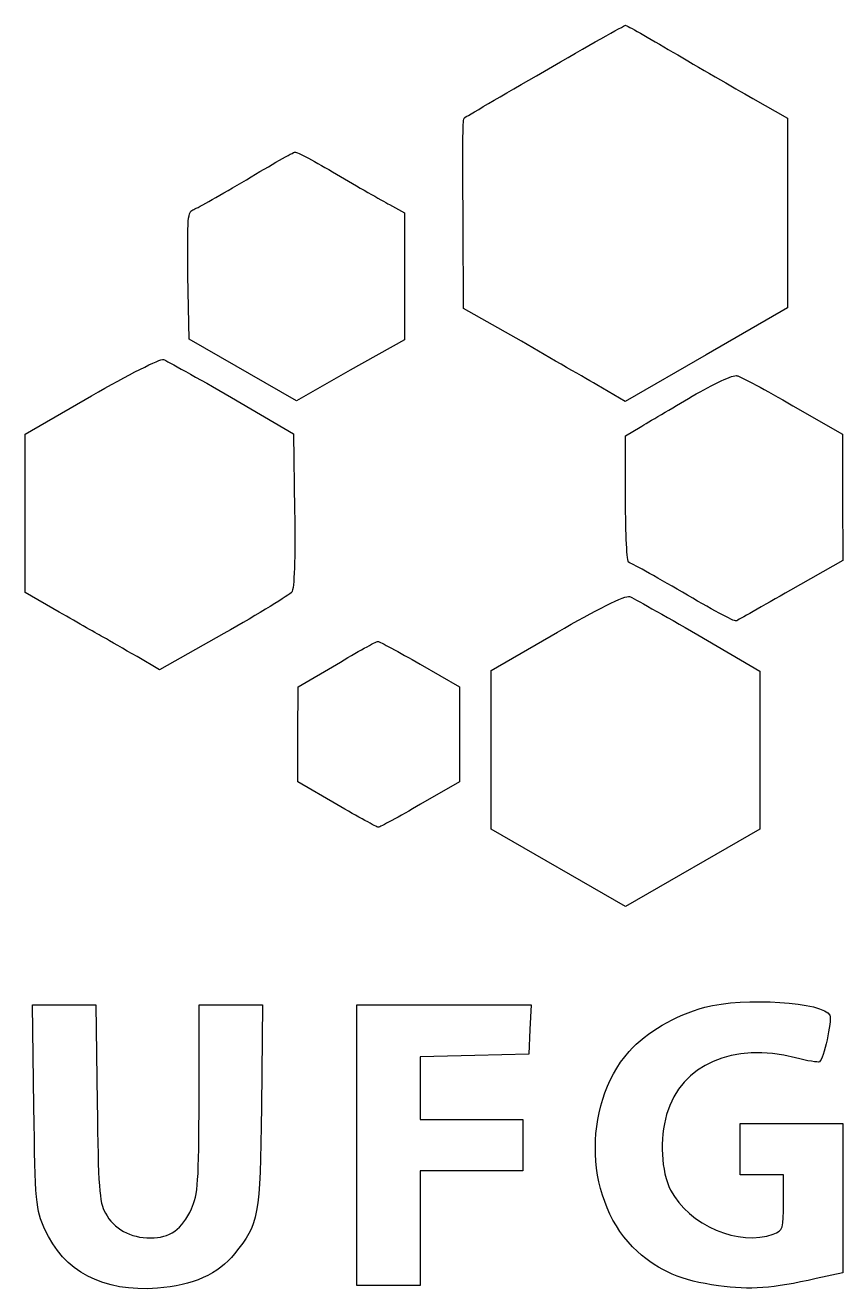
# Model space of a CAD drawing. Header units: millimetres. Extents: x 26.5 to 64.9, y -25.7 to 33.6.
import ezdxf

# ---------------------------------------------------------------- set-up
doc = ezdxf.new("R2010")
doc.units = ezdxf.units.MM
doc.header["$MEASUREMENT"] = 0

msp = doc.modelspace()

# ---------------------------------------------------------------- linework, layer by layer
for p, q in [((60.635, 30.138), (62.265, 29.212)), ((62.265, 29.212), (62.265, 20.322)), ((43.596, 25.156), (44.299, 24.767)), ((44.299, 24.767), (44.299, 18.822)), ((47.078, 20.285), (47.059, 24.285)), ((34.206, 18.84), (34.15, 21.84)), ((49.541, 18.896), (47.078, 20.285)), ((62.265, 20.322), (58.449, 18.118)), ((39.243, 15.951), (34.206, 18.84)), ((44.299, 18.822), (41.762, 17.395)), ((58.449, 18.118), (54.653, 15.932)), ((41.762, 17.395), (39.243, 15.951)), ((54.653, 15.932), (53.319, 16.71)), ((26.519, 14.395), (29.631, 16.192)), ((36.187, 16.118), (39.095, 14.414)), ((62.524, 15.729), (64.839, 14.395)), ((26.519, 6.968), (26.519, 14.395)), ((39.095, 14.414), (39.151, 10.821)), ((54.671, 14.321), (55.356, 14.728)), ((54.671, 11.339), (54.671, 14.321)), ((64.839, 14.395), (64.839, 11.432)), ((64.839, 11.432), (64.858, 8.468)), ((64.858, 8.468), (62.413, 7.079)), ((28.112, 6.042), (26.519, 6.968)), ((35.835, 5.042), (32.817, 3.338)), ((48.374, 3.32), (51.486, 5.116)), ((58.06, 4.987), (60.968, 3.283)), ((32.817, 3.338), (31.761, 3.968)), ((39.317, 2.542), (41.114, 3.597)), ((45.04, 3.616), (46.892, 2.542)), ((48.374, -4.126), (48.374, 3.32)), ((60.968, 3.283), (60.968, -4.126)), ((39.299, 0.319), (39.317, 2.542)), ((46.892, 2.542), (46.892, -1.903)), ((39.299, -1.903), (39.299, 0.319)), ((41.132, -2.977), (39.299, -1.903)), ((46.892, -1.903), (45.059, -2.959)), ((54.671, -7.756), (48.374, -4.126)), ((60.968, -4.126), (54.671, -7.756)), ((26.927, -17.127), (26.853, -12.368)), ((26.853, -12.368), (29.835, -12.368)), ((29.835, -12.368), (29.89, -16.942)), ((34.669, -16.757), (34.669, -12.368)), ((34.669, -12.368), (37.651, -12.368)), ((37.651, -12.368), (37.595, -17.127)), ((60.042, -20.331), (60.042, -17.924)), ((60.042, -17.924), (64.858, -17.924)), ((64.858, -17.924), (64.858, -24.925)), ((62.079, -20.331), (60.042, -20.331)), ((62.079, -21.628), (62.079, -20.331)), ((64.858, -24.925), (63.617, -25.202))]:
    msp.add_line(p, q)
msp.add_lwpolyline([(45.04, -25.517), (42.077, -25.517), (42.077, -12.368), (50.245, -12.368), (50.189, -13.516), (50.134, -14.683), (47.596, -14.738), (45.04, -14.794), (45.04, -17.739), (49.856, -17.739), (49.856, -20.146), (45.04, -20.146)], close=True)
for points in [[(50.874, 31.416), (52.912, 32.601), (54.616, 33.564), (54.671, 33.564)], [(54.671, 33.564), (54.727, 33.564), (55.727, 32.99), (56.894, 32.305)], [(56.894, 32.305), (58.06, 31.619), (59.746, 30.638), (60.635, 30.138)], [(47.115, 29.23), (47.152, 29.249), (48.837, 30.249), (50.874, 31.416)], [(47.059, 24.285), (47.022, 28.526), (47.041, 29.138), (47.115, 29.23)], [(36.891, 26.323), (38.058, 27.026), (39.095, 27.619), (39.169, 27.619)], [(39.169, 27.619), (39.243, 27.637), (40.132, 27.174), (41.114, 26.582)], [(34.428, 24.933), (34.613, 25.008), (35.724, 25.619), (36.891, 26.323)], [(41.114, 26.582), (42.096, 26.008), (43.225, 25.359), (43.596, 25.156)], [(34.15, 21.84), (34.113, 24.563), (34.132, 24.841), (34.428, 24.933)], [(53.319, 16.71), (52.578, 17.136), (50.874, 18.118), (49.541, 18.896)], [(29.631, 16.192), (31.335, 17.173), (32.854, 17.951), (33.002, 17.896)], [(33.002, 17.896), (33.15, 17.84), (34.576, 17.044), (36.187, 16.118)], [(57.801, 16.173), (58.783, 16.747), (59.727, 17.192), (59.894, 17.136)], [(59.894, 17.136), (60.061, 17.099), (61.246, 16.469), (62.524, 15.729)], [(55.356, 14.728), (55.727, 14.951), (56.838, 15.599), (57.801, 16.173)], [(54.819, 8.376), (54.745, 8.376), (54.671, 9.709), (54.671, 11.339)], [(39.151, 10.821), (39.188, 8.598), (39.132, 7.116), (39.021, 6.987)], [(57.338, 6.987), (56.023, 7.746), (54.893, 8.376), (54.819, 8.376)], [(39.021, 6.987), (38.928, 6.857), (37.484, 5.987), (35.835, 5.042)], [(51.486, 5.116), (53.245, 6.135), (54.69, 6.857), (54.856, 6.783)], [(54.856, 6.783), (55.005, 6.727), (56.449, 5.913), (58.06, 4.987)], [(59.857, 5.635), (59.783, 5.598), (58.653, 6.209), (57.338, 6.987)], [(62.413, 7.079), (61.079, 6.32), (59.931, 5.672), (59.857, 5.635)], [(30.205, 4.857), (29.927, 5.005), (29.001, 5.542), (28.112, 6.042)], [(31.761, 3.968), (31.168, 4.301), (30.464, 4.709), (30.205, 4.857)], [(41.114, 3.597), (42.096, 4.19), (42.966, 4.672), (43.059, 4.672)], [(43.059, 4.672), (43.133, 4.672), (44.022, 4.19), (45.04, 3.616)], [(45.059, -2.959), (44.04, -3.552), (43.151, -4.033), (43.077, -4.033)], [(43.077, -4.033), (43.003, -4.033), (42.133, -3.552), (41.132, -2.977)], [(58.394, -12.479), (60.209, -11.979), (64.006, -12.238), (64.246, -12.849)], [(54.838, -14.553), (55.671, -13.627), (56.968, -12.868), (58.394, -12.479)], [(64.246, -12.849), (64.358, -13.127), (63.969, -14.923), (63.765, -15.035)], [(55.227, -23.925), (52.764, -21.702), (52.578, -17.127), (54.838, -14.553)], [(62.635, -14.849), (59.727, -14.09), (57.283, -15.164), (56.597, -17.498)], [(63.765, -15.035), (63.709, -15.072), (63.191, -14.997), (62.635, -14.849)], [(27.427, -22.869), (27.02, -21.961), (26.983, -21.665), (26.927, -17.127)], [(29.89, -16.942), (29.946, -20.906), (29.983, -21.609), (30.279, -22.128)], [(34.317, -21.924), (34.613, -21.258), (34.669, -20.665), (34.669, -16.757)], [(37.595, -17.127), (37.521, -22.35), (37.484, -22.591), (36.336, -24.036)], [(56.597, -17.498), (56.264, -18.646), (56.338, -20.183), (56.783, -21.054)], [(56.783, -21.054), (57.634, -22.684), (60.024, -23.721), (61.598, -23.11)], [(61.598, -23.11), (62.061, -22.943), (62.079, -22.85), (62.079, -21.628)], [(30.279, -22.128), (30.668, -22.869), (31.446, -23.295), (32.391, -23.295)], [(32.391, -23.295), (33.298, -23.295), (33.872, -22.887), (34.317, -21.924)], [(32.724, -25.647), (30.168, -25.851), (28.316, -24.869), (27.427, -22.869)], [(36.336, -24.036), (35.595, -24.98), (34.354, -25.536), (32.724, -25.647)], [(59.024, -25.536), (57.283, -25.295), (56.264, -24.851), (55.227, -23.925)], [(63.617, -25.202), (61.524, -25.665), (60.542, -25.74), (59.024, -25.536)]]:
    msp.add_open_spline(points, degree=3)

doc.saveas('drawing.dxf')
